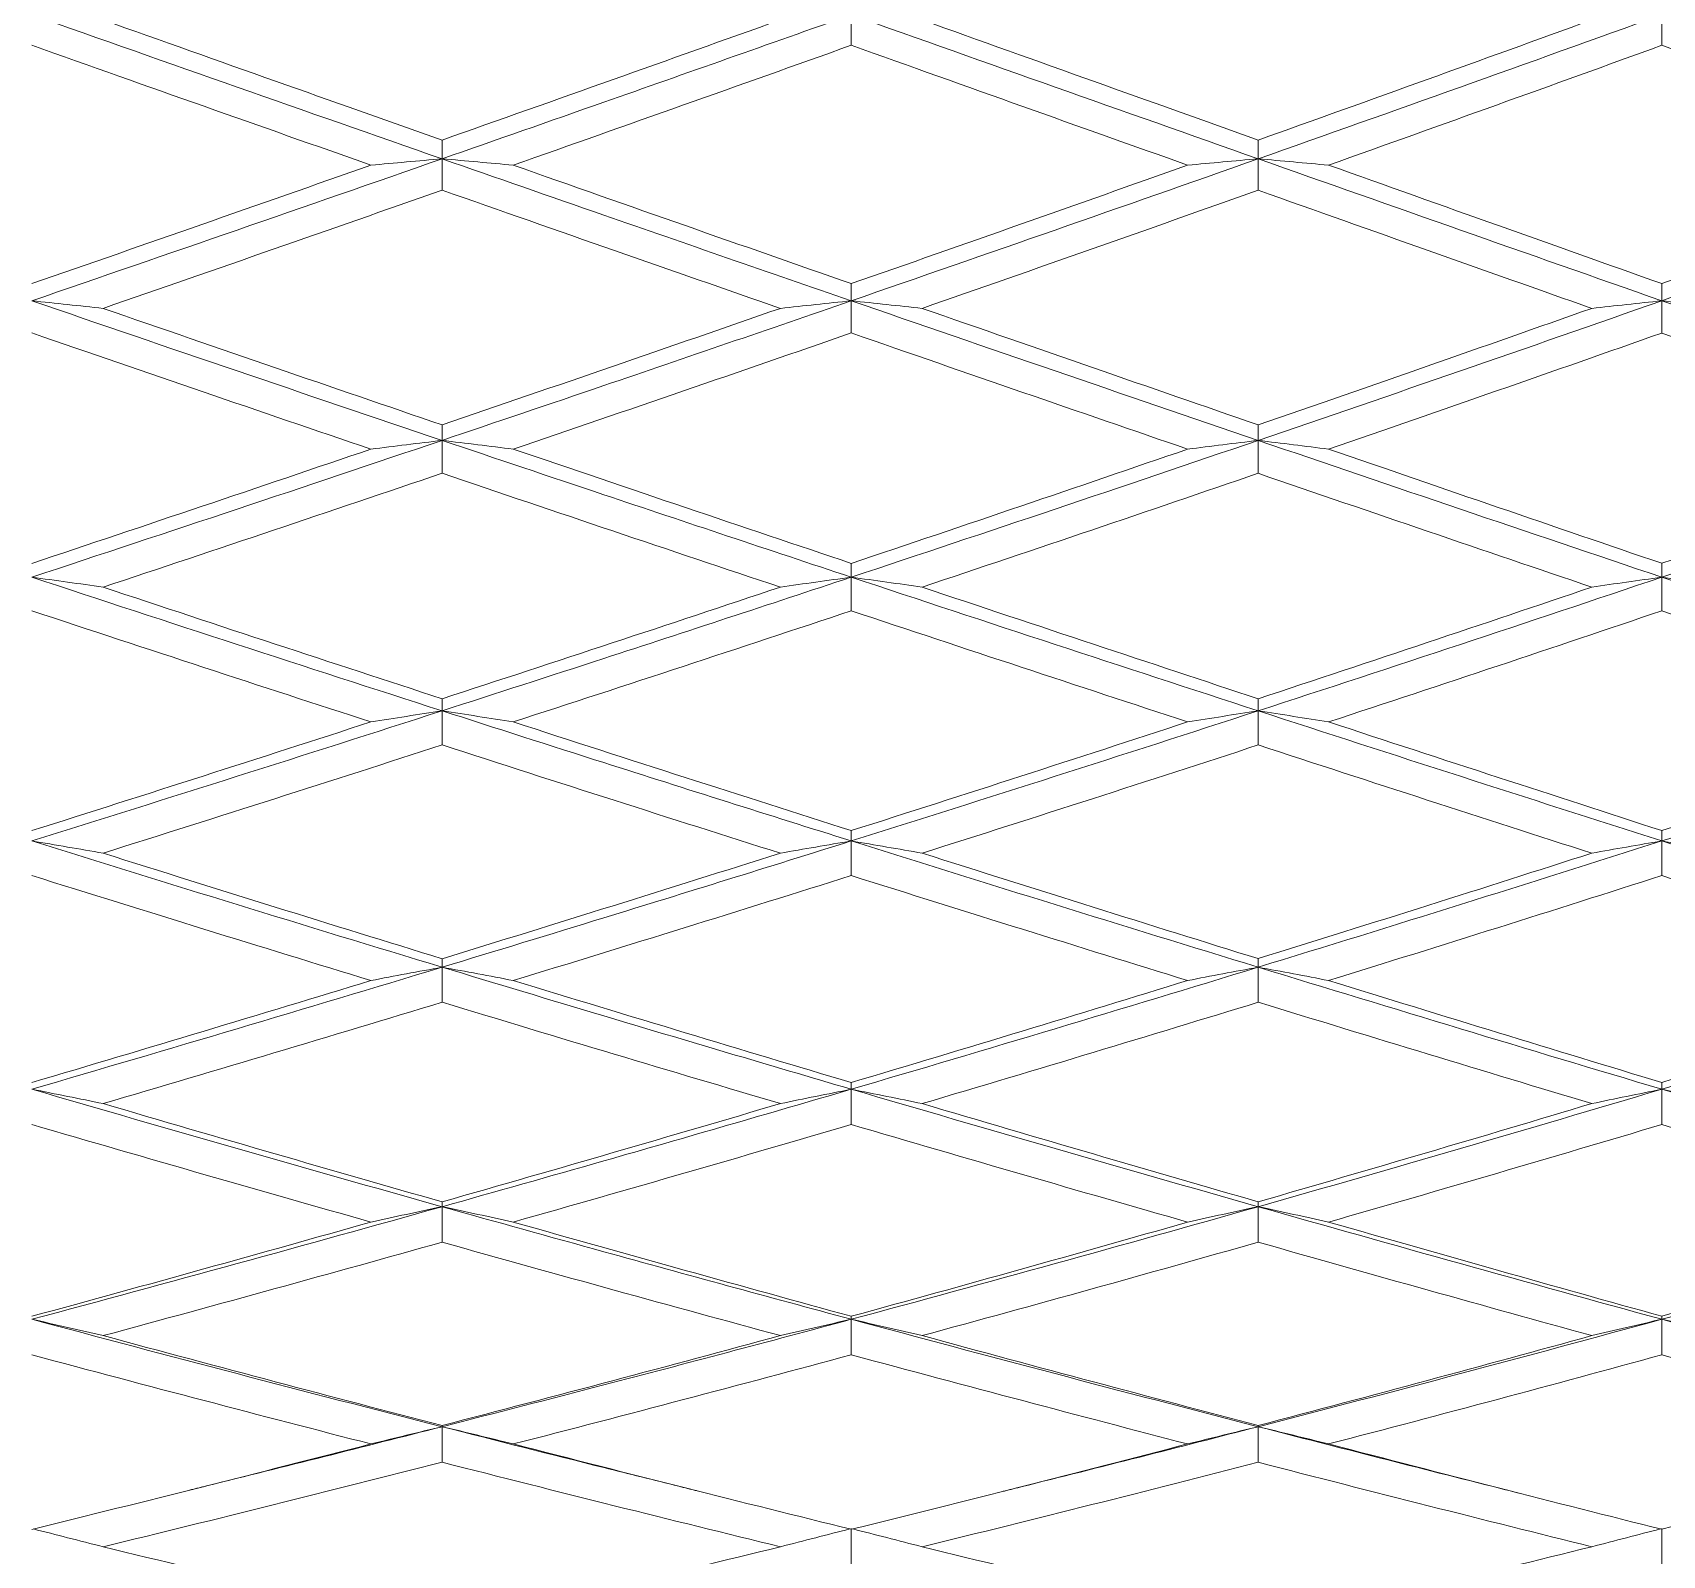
# Model space of a CAD drawing. Extents: x 6453 to 7582, y 0 to 827.
# Drawn here: x 6874.14 to 6884.14, y 649.24 to 658.58 of the extents above; entities that cross this region are included whole.
import ezdxf

# ---------------------------------------------------------------- set-up
doc = ezdxf.new("R2010")
doc.units = 0
doc.header["$LTSCALE"] = 30
doc.header["$MEASUREMENT"] = 0
doc.layers.add('1', color=7, linetype='CONTINUOUS')

msp = doc.modelspace()

# ---------------------------------------------------------------- linework, layer by layer
at = {"layer": '1', "color": 7, "linetype": 'Continuous', "lineweight": 18}
for points, degree in [([(6876.6559, 657.805), (6875.8179, 658.0975), (6874.9787, 658.3921), (6874.1396, 658.6882)], 3), ([(6874.5766, 658.6571), (6874.9344, 658.5297), (6875.6388, 658.2794), (6876.3207, 658.0383), (6876.6559, 657.92)], 3), ([(6876.6559, 657.92), (6877.0061, 658.0436), (6877.702, 658.29), (6878.3891, 658.535), (6878.7304, 658.6571)], 3), ([(6879.1654, 658.5015), (6879.1654, 658.5327), (6879.1654, 658.5949), (6879.1654, 658.6571), (6879.1654, 658.6882)], 3), ([(6881.6611, 657.805), (6880.8322, 658.0975), (6879.9999, 658.3921), (6879.1654, 658.6882)], 3), ([(6879.6001, 658.6571), (6879.9571, 658.5292), (6880.6576, 658.2785), (6881.3311, 658.038), (6881.6611, 657.9202)], 3), ([(6884.1361, 658.6882), (6883.3153, 658.3921), (6882.4899, 658.0975), (6881.6611, 657.805)], 3), ([(6881.6611, 657.9202), (6882.0074, 658.0438), (6882.6947, 658.2902), (6883.3715, 658.5351), (6883.7072, 658.6571)], 3), ([(6884.1361, 658.5012), (6884.1361, 658.5324), (6884.1361, 658.5948), (6884.1361, 658.6571), (6884.1361, 658.6882)], 3), ([(6876.2194, 657.7662), (6875.884, 657.8842), (6875.2019, 658.1248), (6874.4974, 658.3745), (6874.1396, 658.5016)], 3), ([(6879.1654, 658.5015), (6878.8247, 658.3799), (6878.1385, 658.1356), (6877.4426, 657.8896), (6877.0923, 657.7662)], 3), ([(6881.2285, 657.7662), (6880.898, 657.8837), (6880.2237, 658.1237), (6879.5226, 658.3739), (6879.1654, 658.5015)], 3), ([(6884.1361, 658.5012), (6883.801, 658.3795), (6883.1254, 658.1353), (6882.439, 657.8895), (6882.0931, 657.7662)], 3), ([(6886.1596, 657.7662), (6885.8333, 657.8847), (6885.1698, 658.1257), (6884.4843, 658.3747), (6884.1361, 658.5012)], 3), ([(6876.6559, 657.92), (6876.6559, 657.9008), (6876.6559, 657.8624), (6876.6559, 657.8241), (6876.6559, 657.805)], 3), ([(6881.6611, 657.9202), (6881.6611, 657.901), (6881.6611, 657.8626), (6881.6611, 657.8242), (6881.6611, 657.805)], 3), ([(6876.6559, 657.805), (6875.8179, 657.5125), (6874.9787, 657.2221), (6874.1396, 656.9341)], 3), ([(6874.1396, 657.0392), (6874.4884, 657.1603), (6875.1839, 657.4026), (6875.875, 657.645), (6876.2194, 657.7662)], 3), ([(6876.6559, 657.805), (6876.5827, 657.7986), (6876.4367, 657.7857), (6876.2917, 657.7727), (6876.2194, 657.7662)], 3), ([(6876.6559, 657.6127), (6876.6559, 657.6448), (6876.6559, 657.7089), (6876.6559, 657.773), (6876.6559, 657.805)], 3), ([(6876.6559, 657.805), (6876.7291, 657.7986), (6876.875, 657.7857), (6877.02, 657.7727), (6877.0923, 657.7662)], 3), ([(6877.0923, 657.7662), (6877.4506, 657.64), (6878.1544, 657.3927), (6878.8327, 657.1554), (6879.1654, 657.0393)], 3), ([(6881.6611, 657.805), (6880.8322, 657.5125), (6879.9999, 657.2221), (6879.1654, 656.9341)], 3), ([(6879.1654, 657.0393), (6879.5136, 657.1609), (6880.2057, 657.4036), (6880.889, 657.6455), (6881.2285, 657.7662)], 3), ([(6881.6611, 657.805), (6881.5885, 657.7986), (6881.4439, 657.7857), (6881.3002, 657.7727), (6881.2285, 657.7662)], 3), ([(6881.6611, 657.6125), (6881.6611, 657.6446), (6881.6611, 657.7088), (6881.6611, 657.7729), (6881.6611, 657.805)], 3), ([(6884.1361, 656.9341), (6883.3153, 657.2221), (6882.4899, 657.5125), (6881.6611, 657.805)], 3), ([(6881.6611, 657.805), (6881.7335, 657.7986), (6881.878, 657.7857), (6882.0216, 657.7727), (6882.0931, 657.7662)], 3), ([(6882.0931, 657.7662), (6882.4467, 657.6401), (6883.1408, 657.393), (6883.8087, 657.1558), (6884.1361, 657.0396)], 3), ([(6884.1361, 657.0396), (6884.4818, 657.1623), (6885.1647, 657.4061), (6885.8307, 657.6467), (6886.1596, 657.7662)], 3), ([(6876.6559, 657.6127), (6876.3119, 657.4919), (6875.6212, 657.2502), (6874.9256, 657.0085), (6874.5766, 656.8877)], 3), ([(6878.7304, 656.8877), (6878.3974, 657.0035), (6877.7186, 657.2402), (6877.0144, 657.4868), (6876.6559, 657.6127)], 3), ([(6881.6611, 657.6125), (6881.3221, 657.4921), (6880.6396, 657.251), (6879.9481, 657.0089), (6879.6001, 656.8877)], 3), ([(6883.7072, 656.8877), (6883.3791, 657.0036), (6882.71, 657.2403), (6882.015, 657.4868), (6881.6611, 657.6125)], 3), ([(6879.1654, 657.0393), (6879.1654, 657.0217), (6879.1654, 656.9866), (6879.1654, 656.9516), (6879.1654, 656.9341)], 3), ([(6884.1361, 657.0396), (6884.1361, 657.022), (6884.1361, 656.9868), (6884.1361, 656.9516), (6884.1361, 656.9341)], 3), ([(6876.6559, 656.0778), (6875.8179, 656.3605), (6874.9787, 656.6461), (6874.1396, 656.9341)], 3), ([(6874.1396, 656.9341), (6874.2129, 656.9264), (6874.359, 656.911), (6874.5042, 656.8955), (6874.5766, 656.8877)], 3), ([(6874.5766, 656.8877), (6874.9348, 656.7637), (6875.6397, 656.5206), (6876.3211, 656.2872), (6876.6559, 656.1728)], 3), ([(6876.6559, 656.1728), (6877.0067, 656.2926), (6877.7031, 656.5315), (6878.3896, 656.7692), (6878.7304, 656.8877)], 3), ([(6879.1654, 656.9341), (6879.0924, 656.9264), (6878.947, 656.911), (6878.8024, 656.8955), (6878.7304, 656.8877)], 3), ([(6879.1654, 656.7366), (6879.1654, 656.7695), (6879.1654, 656.8354), (6879.1654, 656.9012), (6879.1654, 656.9341)], 3), ([(6881.6611, 656.0778), (6880.8322, 656.3605), (6879.9999, 656.6461), (6879.1654, 656.9341)], 3), ([(6879.1654, 656.9341), (6879.2383, 656.9264), (6879.3837, 656.911), (6879.5281, 656.8955), (6879.6001, 656.8877)], 3), ([(6879.6001, 656.8877), (6879.9572, 656.7633), (6880.6579, 656.5198), (6881.3312, 656.2869), (6881.6611, 656.1731)], 3), ([(6881.6611, 656.0778), (6882.4899, 656.3605), (6883.3153, 656.6461), (6884.1361, 656.9341)], 3), ([(6881.6611, 656.1731), (6882.0112, 656.2939), (6882.7024, 656.534), (6883.3753, 656.7705), (6883.7072, 656.8877)], 3), ([(6884.1361, 656.9341), (6884.0642, 656.9264), (6883.9208, 656.911), (6883.7783, 656.8955), (6883.7072, 656.8877)], 3), ([(6884.1361, 656.7363), (6884.1361, 656.7693), (6884.1361, 656.8352), (6884.1361, 656.9011), (6884.1361, 656.9341)], 3), ([(6884.1361, 656.9341), (6884.208, 656.9264), (6884.3512, 656.911), (6884.4934, 656.8955), (6884.5644, 656.8877)], 3), ([(6876.2194, 656.0241), (6875.8797, 656.1396), (6875.1934, 656.3739), (6874.4932, 656.6146), (6874.1396, 656.7367)], 3), ([(6879.1654, 656.7366), (6878.8254, 656.6186), (6878.14, 656.3819), (6877.4433, 656.1436), (6877.0923, 656.0241)], 3), ([(6881.2285, 656.0241), (6880.8982, 656.1376), (6880.2239, 656.3698), (6879.5227, 656.6126), (6879.1654, 656.7366)], 3), ([(6884.1361, 656.7363), (6883.8046, 656.6193), (6883.1326, 656.3836), (6882.4426, 656.1445), (6882.0931, 656.0241)], 3), ([(6886.1596, 656.0241), (6885.8329, 656.1387), (6885.169, 656.3721), (6884.4839, 656.6135), (6884.1361, 656.7363)], 3), ([(6876.6559, 656.1728), (6876.6559, 656.157), (6876.6559, 656.1253), (6876.6559, 656.0936), (6876.6559, 656.0778)], 3), ([(6881.6611, 656.1731), (6881.6611, 656.1571), (6881.6611, 656.1254), (6881.6611, 656.0937), (6881.6611, 656.0778)], 3), ([(6876.6559, 656.0778), (6875.8179, 655.7951), (6874.9787, 655.5153), (6874.1396, 655.2386)], 3), ([(6876.6559, 656.0778), (6876.5827, 656.0689), (6876.4367, 656.051), (6876.2917, 656.0331), (6876.2194, 656.0241)], 3), ([(6876.6559, 655.8758), (6876.6559, 655.9095), (6876.6559, 655.9769), (6876.6559, 656.0442), (6876.6559, 656.0778)], 3), ([(6876.6559, 656.0778), (6876.7291, 656.0689), (6876.875, 656.051), (6877.02, 656.0331), (6877.0923, 656.0241)], 3), ([(6879.1654, 655.2386), (6879.9999, 655.5153), (6880.8322, 655.7951), (6881.6611, 656.0778)], 3), ([(6881.2285, 656.0241), (6881.3002, 656.0331), (6881.4439, 656.051), (6881.5885, 656.0689), (6881.6611, 656.0778)], 3), ([(6881.6611, 656.0778), (6881.6611, 656.0441), (6881.6611, 655.9768), (6881.6611, 655.9093), (6881.6611, 655.8756)], 3), ([(6884.1361, 655.2386), (6883.3153, 655.5153), (6882.4899, 655.7951), (6881.6611, 656.0778)], 3), ([(6881.6611, 656.0778), (6881.7335, 656.0689), (6881.878, 656.0511), (6882.0216, 656.0331), (6882.0931, 656.0241)], 3), ([(6874.1396, 655.3232), (6874.4889, 655.4399), (6875.1849, 655.6733), (6875.8755, 655.9071), (6876.2194, 656.0241)], 3), ([(6877.0923, 656.0241), (6877.4509, 655.902), (6878.1551, 655.6631), (6878.833, 655.4349), (6879.1654, 655.3233)], 3), ([(6879.1654, 655.3233), (6879.5154, 655.4408), (6880.2093, 655.6752), (6880.8909, 655.908), (6881.2285, 656.0241)], 3), ([(6882.0931, 656.0241), (6882.4465, 655.9023), (6883.1403, 655.6639), (6883.8085, 655.4354), (6884.1361, 655.3236)], 3), ([(6884.1361, 655.3236), (6884.4817, 655.4415), (6885.1644, 655.6763), (6885.8306, 655.9086), (6886.1596, 656.0241)], 3), ([(6876.6559, 655.8758), (6876.3124, 655.7594), (6875.6224, 655.5265), (6874.9262, 655.2939), (6874.5766, 655.1776)], 3), ([(6878.7304, 655.1776), (6878.3907, 655.2911), (6877.7052, 655.5209), (6877.0077, 655.7566), (6876.6559, 655.8758)], 3), ([(6881.6611, 655.8756), (6881.3243, 655.7602), (6880.6441, 655.5284), (6879.9503, 655.2948), (6879.6001, 655.1776)], 3), ([(6883.7072, 655.1776), (6883.3789, 655.289), (6882.7095, 655.5168), (6882.0148, 655.7543), (6881.6611, 655.8756)], 3), ([(6879.1654, 655.3233), (6879.1654, 655.3092), (6879.1654, 655.2809), (6879.1654, 655.2527), (6879.1654, 655.2386)], 3), ([(6884.1361, 655.3236), (6884.1361, 655.3094), (6884.1361, 655.281), (6884.1361, 655.2528), (6884.1361, 655.2386)], 3), ([(6876.6559, 654.4188), (6875.8179, 654.6886), (6874.9787, 654.962), (6874.1396, 655.2386)], 3), ([(6874.1396, 655.2386), (6874.2129, 655.2285), (6874.359, 655.2082), (6874.5042, 655.1878), (6874.5766, 655.1776)], 3), ([(6874.5766, 655.1776), (6874.9335, 655.0589), (6875.637, 654.8262), (6876.3197, 654.6024), (6876.6559, 654.4927)], 3), ([(6876.6559, 654.4927), (6877.0053, 654.6067), (6877.7003, 654.8348), (6878.3882, 655.0633), (6878.7304, 655.1776)], 3), ([(6878.7304, 655.1776), (6878.8024, 655.1878), (6878.947, 655.2082), (6879.0924, 655.2285), (6879.1654, 655.2386)], 3), ([(6879.1654, 655.2386), (6879.1654, 655.2043), (6879.1654, 655.1356), (6879.1654, 655.0669), (6879.1654, 655.0325)], 3), ([(6881.6611, 654.4188), (6880.8322, 654.6886), (6879.9999, 654.962), (6879.1654, 655.2386)], 3), ([(6879.1654, 655.2386), (6879.2383, 655.2285), (6879.3837, 655.2082), (6879.5281, 655.1878), (6879.6001, 655.1776)], 3), ([(6879.6001, 655.1776), (6879.9573, 655.0581), (6880.658, 654.8245), (6881.3313, 654.6017), (6881.6611, 654.4929)], 3), ([(6884.1361, 655.2386), (6883.3153, 654.962), (6882.4899, 654.6886), (6881.6611, 654.4188)], 3), ([(6881.6611, 654.4929), (6882.0109, 654.6084), (6882.7018, 654.838), (6883.375, 655.0649), (6883.7072, 655.1776)], 3), ([(6883.7072, 655.1776), (6883.7783, 655.1878), (6883.9208, 655.2082), (6884.0642, 655.2285), (6884.1361, 655.2386)], 3), ([(6884.1361, 655.2386), (6884.1361, 655.2042), (6884.1361, 655.1355), (6884.1361, 655.0666), (6884.1361, 655.0322)], 3), ([(6884.1361, 655.2386), (6884.208, 655.2285), (6884.3512, 655.2082), (6884.4934, 655.1878), (6884.5644, 655.1776)], 3), ([(6876.2194, 654.3507), (6875.8829, 654.4599), (6875.1997, 654.6827), (6874.4963, 654.9145), (6874.1396, 655.0326)], 3), ([(6879.1654, 655.0325), (6878.8233, 654.9186), (6878.1357, 654.6911), (6877.4412, 654.464), (6877.0923, 654.3507)], 3), ([(6881.2285, 654.3507), (6880.8918, 654.4611), (6880.2112, 654.6851), (6879.5164, 654.9156), (6879.1654, 655.0325)], 3), ([(6884.1361, 655.0322), (6883.8073, 654.9209), (6883.138, 654.696), (6882.4453, 654.4665), (6882.0931, 654.3507)], 3), ([(6886.1596, 654.3507), (6885.8326, 654.4602), (6885.1683, 654.6834), (6884.4836, 654.9146), (6884.1361, 655.0322)], 3), ([(6876.6559, 654.4927), (6876.6559, 654.4804), (6876.6559, 654.4557), (6876.6559, 654.4311), (6876.6559, 654.4188)], 3), ([(6881.6611, 654.4929), (6881.6611, 654.4805), (6881.6611, 654.4558), (6881.6611, 654.4311), (6881.6611, 654.4188)], 3), ([(6874.1396, 653.6205), (6874.9787, 653.8828), (6875.8179, 654.149), (6876.6559, 654.4188)], 3), ([(6874.1396, 653.6836), (6874.4934, 653.7957), (6875.1938, 654.0191), (6875.8799, 654.2405), (6876.2194, 654.3507)], 3), ([(6876.2194, 654.3507), (6876.2917, 654.3621), (6876.4367, 654.3848), (6876.5827, 654.4075), (6876.6559, 654.4188)], 3), ([(6876.6559, 654.4188), (6876.6559, 654.3839), (6876.6559, 654.3141), (6876.6559, 654.2442), (6876.6559, 654.2093)], 3), ([(6876.6559, 654.4188), (6876.7291, 654.4075), (6876.875, 654.3848), (6877.02, 654.3621), (6877.0923, 654.3507)], 3), ([(6877.0923, 654.3507), (6877.4493, 654.2347), (6878.1519, 654.0076), (6878.8314, 653.7901), (6879.1654, 653.6837)], 3), ([(6881.6611, 654.4188), (6880.8322, 654.149), (6879.9999, 653.8828), (6879.1654, 653.6205)], 3), ([(6879.1654, 653.6837), (6879.5155, 653.7953), (6880.2094, 654.018), (6880.8909, 654.24), (6881.2285, 654.3507)], 3), ([(6881.2285, 654.3507), (6881.3002, 654.3621), (6881.4439, 654.3848), (6881.5885, 654.4075), (6881.6611, 654.4188)], 3), ([(6881.6611, 654.4188), (6881.6611, 654.3838), (6881.6611, 654.314), (6881.6611, 654.244), (6881.6611, 654.2091)], 3), ([(6884.1361, 653.6205), (6883.3153, 653.8828), (6882.4899, 654.149), (6881.6611, 654.4188)], 3), ([(6881.6611, 654.4188), (6881.7335, 654.4075), (6881.878, 654.3849), (6882.0216, 654.3621), (6882.0931, 654.3507)], 3), ([(6882.0931, 654.3507), (6882.4462, 654.2346), (6883.1398, 654.0074), (6883.8082, 653.7902), (6884.1361, 653.684)], 3), ([(6884.1361, 653.684), (6884.4844, 653.7968), (6885.1699, 654.0209), (6885.8334, 654.2414), (6886.1596, 654.3507)], 3), ([(6876.6559, 654.2093), (6876.3185, 654.1002), (6875.6345, 653.8804), (6874.9323, 653.6576), (6874.5766, 653.5455)], 3), ([(6878.7304, 653.5455), (6878.396, 653.6514), (6877.716, 653.8678), (6877.0131, 654.0938), (6876.6559, 654.2093)], 3), ([(6881.6611, 654.2091), (6881.3264, 654.0997), (6880.6483, 653.8797), (6879.9525, 653.6573), (6879.6001, 653.5455)], 3), ([(6883.7072, 653.5455), (6883.3756, 653.6522), (6882.7029, 653.8695), (6882.0114, 654.0945), (6881.6611, 654.2091)], 3), ([(6879.1654, 653.6837), (6879.1654, 653.6731), (6879.1654, 653.652), (6879.1654, 653.631), (6879.1654, 653.6205)], 3), ([(6884.1361, 653.684), (6884.1361, 653.6734), (6884.1361, 653.6522), (6884.1361, 653.6311), (6884.1361, 653.6205)], 3), ([(6876.6559, 652.846), (6875.8179, 653.1), (6874.9787, 653.3583), (6874.1396, 653.6205)], 3), ([(6874.1396, 653.6205), (6874.2129, 653.6081), (6874.359, 653.5831), (6874.5042, 653.5581), (6874.5766, 653.5455)], 3), ([(6878.7304, 653.5455), (6878.8024, 653.5581), (6878.947, 653.5831), (6879.0924, 653.6081), (6879.1654, 653.6205)], 3), ([(6879.1654, 653.6205), (6879.1654, 653.5851), (6879.1654, 653.5143), (6879.1654, 653.4435), (6879.1654, 653.408)], 3), ([(6881.6611, 652.846), (6880.8322, 653.1), (6879.9999, 653.3583), (6879.1654, 653.6205)], 3), ([(6879.1654, 653.6205), (6879.2383, 653.6081), (6879.3837, 653.5831), (6879.5281, 653.5581), (6879.6001, 653.5455)], 3), ([(6884.1361, 653.6205), (6883.3153, 653.3583), (6882.4899, 653.1), (6881.6611, 652.846)], 3), ([(6883.7072, 653.5455), (6883.7783, 653.5581), (6883.9208, 653.5831), (6884.0642, 653.6081), (6884.1361, 653.6205)], 3), ([(6884.1361, 653.6205), (6884.1361, 653.5851), (6884.1361, 653.5142), (6884.1361, 653.4432), (6884.1361, 653.4078)], 3), ([(6884.1361, 653.6205), (6884.208, 653.6081), (6884.3512, 653.5832), (6884.4934, 653.5581), (6884.5644, 653.5455)], 3), ([(6874.5766, 653.5455), (6874.9336, 653.433), (6875.6372, 653.2126), (6876.3199, 653.0014), (6876.6559, 652.8981)], 3), ([(6876.6559, 652.8981), (6877.0056, 653.0056), (6877.7011, 653.2211), (6878.3886, 653.4373), (6878.7304, 653.5455)], 3), ([(6879.6001, 653.5455), (6879.9564, 653.4325), (6880.6563, 653.2116), (6881.3304, 653.0011), (6881.6611, 652.8983)], 3), ([(6881.6611, 652.8983), (6882.0137, 653.008), (6882.7074, 653.2256), (6883.3778, 653.4395), (6883.7072, 653.5455)], 3), ([(6876.2194, 652.7643), (6875.8831, 652.8671), (6875.2001, 653.0771), (6874.4965, 653.2962), (6874.1396, 653.4081)], 3), ([(6879.1654, 653.408), (6878.8275, 653.3015), (6878.144, 653.0877), (6877.4454, 652.8723), (6877.0923, 652.7643)], 3), ([(6881.2285, 652.7643), (6880.8974, 652.8665), (6880.2225, 653.0759), (6879.522, 653.2956), (6879.1654, 653.408)], 3), ([(6884.1361, 653.4078), (6883.806, 653.302), (6883.1354, 653.0888), (6882.444, 652.8729), (6882.0931, 652.7643)], 3), ([(6886.1596, 652.7643), (6885.8328, 652.8674), (6885.1687, 653.0776), (6884.4838, 653.2963), (6884.1361, 653.4078)], 3), ([(6876.6559, 652.8981), (6876.6559, 652.8894), (6876.6559, 652.872), (6876.6559, 652.8547), (6876.6559, 652.846)], 3), ([(6881.6611, 652.8983), (6881.6611, 652.8896), (6881.6611, 652.8721), (6881.6611, 652.8547), (6881.6611, 652.846)], 3), ([(6876.6559, 652.846), (6875.8179, 652.5921), (6874.9787, 652.3424), (6874.1396, 652.0975)], 3), ([(6874.1396, 652.1384), (6874.4935, 652.2433), (6875.1941, 652.4526), (6875.8801, 652.6606), (6876.2194, 652.7643)], 3), ([(6876.6559, 652.846), (6876.5827, 652.8325), (6876.4367, 652.8053), (6876.2917, 652.778), (6876.2194, 652.7643)], 3), ([(6876.6559, 652.6313), (6876.6559, 652.6671), (6876.6559, 652.7387), (6876.6559, 652.8102), (6876.6559, 652.846)], 3), ([(6876.6559, 652.846), (6876.7291, 652.8325), (6876.875, 652.8053), (6877.02, 652.778), (6877.0923, 652.7643)], 3), ([(6877.0923, 652.7643), (6877.4496, 652.655), (6878.1525, 652.4415), (6878.8317, 652.2379), (6879.1654, 652.1384)], 3), ([(6881.6611, 652.846), (6880.8322, 652.5921), (6879.9999, 652.3424), (6879.1654, 652.0974)], 3), ([(6879.1654, 652.1384), (6879.5205, 652.2443), (6880.2194, 652.4546), (6880.8959, 652.6617), (6881.2285, 652.7643)], 3), ([(6881.2285, 652.7643), (6881.3002, 652.778), (6881.4439, 652.8053), (6881.5885, 652.8325), (6881.6611, 652.846)], 3), ([(6881.6611, 652.846), (6881.6611, 652.8102), (6881.6611, 652.7386), (6881.6611, 652.6669), (6881.6611, 652.6311)], 3), ([(6884.1361, 652.0974), (6883.3153, 652.3424), (6882.4899, 652.5921), (6881.6611, 652.846)], 3), ([(6881.6611, 652.846), (6881.7335, 652.8325), (6881.878, 652.8053), (6882.0216, 652.778), (6882.0931, 652.7643)], 3), ([(6882.0931, 652.7643), (6882.4469, 652.6548), (6883.1412, 652.4412), (6883.8089, 652.2378), (6884.1361, 652.1387)], 3), ([(6884.1361, 652.1387), (6884.4826, 652.2437), (6885.1664, 652.4531), (6885.8316, 652.6609), (6886.1596, 652.7643)], 3), ([(6876.6559, 652.6313), (6876.3147, 652.5277), (6875.627, 652.3203), (6874.9285, 652.1129), (6874.5766, 652.0093)], 3), ([(6878.7304, 652.0093), (6878.3964, 652.1081), (6877.7166, 652.3105), (6877.0134, 652.5227), (6876.6559, 652.6313)], 3), ([(6881.6611, 652.6311), (6881.3294, 652.5292), (6880.6542, 652.3236), (6879.9554, 652.1145), (6879.6001, 652.0093)], 3), ([(6883.7072, 652.0093), (6883.3793, 652.1078), (6882.7104, 652.3099), (6882.0152, 652.5223), (6881.6611, 652.6311)], 3), ([(6876.6559, 651.3768), (6875.8179, 651.6121), (6874.9787, 651.8525), (6874.1396, 652.0975)], 3), ([(6874.1396, 652.0975), (6874.2129, 652.0828), (6874.359, 652.0535), (6874.5042, 652.024), (6874.5766, 652.0093)], 3), ([(6879.1654, 652.0974), (6879.0924, 652.0828), (6878.947, 652.0535), (6878.8024, 652.024), (6878.7304, 652.0093)], 3), ([(6879.1654, 652.1384), (6879.1654, 652.1316), (6879.1654, 652.1179), (6879.1654, 652.1042), (6879.1654, 652.0974)], 3), ([(6879.1654, 651.8809), (6879.1654, 651.917), (6879.1654, 651.9892), (6879.1654, 652.0614), (6879.1654, 652.0974)], 3), ([(6881.6611, 651.3768), (6880.8322, 651.6122), (6879.9999, 651.8525), (6879.1654, 652.0974)], 3), ([(6879.1654, 652.0974), (6879.2383, 652.0828), (6879.3837, 652.0535), (6879.5281, 652.024), (6879.6001, 652.0093)], 3), ([(6884.1361, 652.0974), (6883.3153, 651.8525), (6882.4899, 651.6122), (6881.6611, 651.3768)], 3), ([(6884.1361, 652.0974), (6884.0642, 652.0828), (6883.9208, 652.0535), (6883.7783, 652.024), (6883.7072, 652.0093)], 3), ([(6884.1361, 652.1387), (6884.1361, 652.1318), (6884.1361, 652.118), (6884.1361, 652.1043), (6884.1361, 652.0974)], 3), ([(6884.1361, 651.8807), (6884.1361, 651.9168), (6884.1361, 651.9891), (6884.1361, 652.0613), (6884.1361, 652.0974)], 3), ([(6884.1361, 652.0974), (6884.208, 652.0828), (6884.3512, 652.0535), (6884.4934, 652.024), (6884.5644, 652.0093)], 3), ([(6874.5766, 652.0093), (6874.9338, 651.9041), (6875.6377, 651.6985), (6876.3201, 651.5023), (6876.6559, 651.4065)], 3), ([(6876.6559, 651.4065), (6877.0139, 651.5086), (6877.7176, 651.7113), (6878.3969, 651.9106), (6878.7304, 652.0093)], 3), ([(6879.6001, 652.0093), (6879.9567, 651.9036), (6880.6569, 651.6976), (6881.3307, 651.5019), (6881.6611, 651.4067)], 3), ([(6881.6611, 651.4067), (6882.0078, 651.5067), (6882.6955, 651.7072), (6883.3719, 651.9085), (6883.7072, 652.0093)], 3), ([(6876.2194, 651.2824), (6875.8834, 651.3775), (6875.2006, 651.5724), (6874.4968, 651.7765), (6874.1396, 651.881)], 3), ([(6879.1654, 651.8809), (6878.8319, 651.7829), (6878.1528, 651.5849), (6877.4498, 651.3837), (6877.0923, 651.2824)], 3), ([(6881.2285, 651.2824), (6880.8977, 651.377), (6880.223, 651.5713), (6879.5223, 651.776), (6879.1654, 651.8809)], 3), ([(6884.1361, 651.8807), (6883.8017, 651.7807), (6883.1268, 651.581), (6882.4397, 651.3818), (6882.0931, 651.2824)], 3), ([(6886.1596, 651.2824), (6885.8338, 651.3776), (6885.1707, 651.5725), (6884.4848, 651.7764), (6884.1361, 651.8807)], 3), ([(6876.6559, 651.3768), (6875.8179, 651.1415), (6874.9787, 650.9111), (6874.1396, 650.6861)], 3), ([(6876.2194, 651.2824), (6876.2917, 651.2982), (6876.4367, 651.3298), (6876.5827, 651.3611), (6876.6559, 651.3768)], 3), ([(6876.6559, 651.4065), (6876.6559, 651.4015), (6876.6559, 651.3916), (6876.6559, 651.3817), (6876.6559, 651.3768)], 3), ([(6876.6559, 651.3768), (6876.6559, 651.3405), (6876.6559, 651.268), (6876.6559, 651.1955), (6876.6559, 651.1592)], 3), ([(6876.6559, 651.3768), (6876.7291, 651.3612), (6876.875, 651.3298), (6877.02, 651.2982), (6877.0923, 651.2824)], 3), ([(6881.6611, 651.3768), (6880.8322, 651.1415), (6879.9999, 650.9111), (6879.1654, 650.6861)], 3), ([(6881.6611, 651.3768), (6881.5885, 651.3612), (6881.4439, 651.3298), (6881.3002, 651.2982), (6881.2285, 651.2824)], 3), ([(6881.6611, 651.4067), (6881.6611, 651.4016), (6881.6611, 651.3917), (6881.6611, 651.3818), (6881.6611, 651.3768)], 3), ([(6881.6611, 651.1591), (6881.6611, 651.1954), (6881.6611, 651.2679), (6881.6611, 651.3405), (6881.6611, 651.3768)], 3), ([(6884.1361, 650.6861), (6883.3153, 650.9111), (6882.4899, 651.1415), (6881.6611, 651.3768)], 3), ([(6881.6611, 651.3768), (6881.7335, 651.3612), (6881.878, 651.3298), (6882.0216, 651.2982), (6882.0931, 651.2824)], 3), ([(6874.1396, 650.7044), (6874.4965, 650.8017), (6875.2001, 650.9955), (6875.8831, 651.1872), (6876.2194, 651.2824)], 3), ([(6877.0923, 651.2824), (6877.4499, 651.181), (6878.1531, 650.9835), (6878.832, 650.7959), (6879.1654, 650.7045)], 3), ([(6879.1654, 650.7045), (6879.5121, 650.7996), (6880.2027, 650.991), (6880.8876, 651.1849), (6881.2285, 651.2824)], 3), ([(6882.0931, 651.2824), (6882.4469, 651.1809), (6883.1412, 650.9833), (6883.8089, 650.7959), (6884.1361, 650.7047)], 3), ([(6884.1361, 650.7047), (6884.4819, 650.8011), (6885.165, 650.9939), (6885.8309, 651.1864), (6886.1596, 651.2824)], 3), ([(6876.6559, 651.1592), (6876.3195, 651.0647), (6875.6366, 650.8744), (6874.9333, 650.6822), (6874.5766, 650.5857)], 3), ([(6878.7304, 650.5857), (6878.3967, 650.6764), (6877.7173, 650.8626), (6877.0137, 651.0586), (6876.6559, 651.1592)], 3), ([(6881.6611, 651.1591), (6881.3204, 651.0622), (6880.6362, 650.8698), (6879.9464, 650.68), (6879.6001, 650.5857)], 3), ([(6883.7072, 650.5857), (6883.3793, 650.6762), (6882.7104, 650.8622), (6882.0152, 651.0584), (6881.6611, 651.1591)], 3), ([(6876.6559, 650.0272), (6875.8179, 650.2413), (6874.9787, 650.4611), (6874.1396, 650.6861)], 3), ([(6874.1396, 650.6861), (6874.2129, 650.6695), (6874.359, 650.6361), (6874.5042, 650.6025), (6874.5766, 650.5857)], 3), ([(6878.7304, 650.5857), (6878.8024, 650.6025), (6878.947, 650.6361), (6879.0924, 650.6695), (6879.1654, 650.6861)], 3), ([(6879.1654, 650.7045), (6879.1654, 650.7014), (6879.1654, 650.6952), (6879.1654, 650.6891), (6879.1654, 650.6861)], 3), ([(6879.1654, 650.6861), (6879.1654, 650.6497), (6879.1654, 650.577), (6879.1654, 650.5043), (6879.1654, 650.4679)], 3), ([(6881.6611, 650.0272), (6880.8322, 650.2414), (6879.9999, 650.4611), (6879.1654, 650.6861)], 3), ([(6879.1654, 650.6861), (6879.2383, 650.6695), (6879.3837, 650.6361), (6879.5281, 650.6025), (6879.6001, 650.5857)], 3), ([(6881.6611, 650.0272), (6882.4899, 650.2414), (6883.3153, 650.4611), (6884.1361, 650.6861)], 3), ([(6884.1361, 650.6861), (6884.0642, 650.6694), (6883.9208, 650.6361), (6883.7783, 650.6025), (6883.7072, 650.5857)], 3), ([(6884.1361, 650.7047), (6884.1361, 650.7016), (6884.1361, 650.6953), (6884.1361, 650.6892), (6884.1361, 650.6861)], 3), ([(6884.1361, 650.4677), (6884.1361, 650.5041), (6884.1361, 650.5769), (6884.1361, 650.6497), (6884.1361, 650.6861)], 3), ([(6884.1361, 650.6861), (6884.208, 650.6695), (6884.3512, 650.6361), (6884.4934, 650.6025), (6884.5644, 650.5857)], 3), ([(6874.5766, 650.5857), (6874.9341, 650.489), (6875.6382, 650.3005), (6876.3204, 650.1214), (6876.6559, 650.0341)], 3), ([(6876.6559, 650.0341), (6877.0068, 650.1254), (6877.7034, 650.3086), (6878.3898, 650.4932), (6878.7304, 650.5857)], 3), ([(6879.6001, 650.5857), (6879.957, 650.4886), (6880.6573, 650.2997), (6881.3309, 650.1211), (6881.6611, 650.0343)], 3), ([(6881.6611, 650.0343), (6882.0121, 650.1266), (6882.7042, 650.311), (6883.3763, 650.4944), (6883.7072, 650.5857)], 3), ([(6876.2194, 649.9211), (6875.8837, 650.0076), (6875.2013, 650.1852), (6874.4971, 650.3721), (6874.1396, 650.468)], 3), ([(6879.1654, 650.4679), (6878.8254, 650.3763), (6878.14, 650.1934), (6877.4433, 650.0117), (6877.0923, 649.9211)], 3), ([(6881.2285, 649.9211), (6880.8979, 650.0072), (6880.2234, 650.1843), (6879.5225, 650.3716), (6879.1654, 650.4679)], 3), ([(6884.1361, 650.4677), (6883.8048, 650.3769), (6883.133, 650.1948), (6882.4428, 650.0124), (6882.0931, 649.9211)], 3), ([(6886.1596, 649.9211), (6885.8335, 650.0079), (6885.1701, 650.1856), (6884.4845, 650.3722), (6884.1361, 650.4677)], 3), ([(6876.6559, 650.0272), (6876.1746, 649.9042), (6875.6928, 649.7831), (6875.2109, 649.6639)], 3), ([(6876.2194, 649.9211), (6876.2917, 649.9389), (6876.4367, 649.9743), (6876.5827, 650.0096), (6876.6559, 650.0272)], 3), ([(6876.6559, 650.0341), (6876.6559, 650.0329), (6876.6559, 650.0306), (6876.6559, 650.0283), (6876.6559, 650.0272)], 3), ([(6876.6559, 650.0272), (6876.6559, 649.9909), (6876.6559, 649.9182), (6876.6559, 649.8455), (6876.6559, 649.8092)], 3), ([(6876.6559, 650.0272), (6876.7291, 650.0096), (6876.875, 649.9744), (6877.02, 649.9389), (6877.0923, 649.9211)], 3), ([(6880.2062, 649.658), (6880.6921, 649.7791), (6881.1772, 649.9022), (6881.6611, 650.0272)], 3), ([(6881.2285, 649.9211), (6881.3002, 649.9389), (6881.4439, 649.9743), (6881.5885, 650.0096), (6881.6611, 650.0272)], 3), ([(6881.6611, 650.0343), (6881.6611, 650.0331), (6881.6611, 650.0307), (6881.6611, 650.0284), (6881.6611, 650.0272)], 3), ([(6881.6611, 650.0272), (6881.6611, 649.9909), (6881.6611, 649.9181), (6881.6611, 649.8454), (6881.6611, 649.809)], 3), ([(6883.1412, 649.6499), (6882.6492, 649.7736), (6882.1557, 649.8994), (6881.6611, 650.0272)], 3), ([(6881.6611, 650.0272), (6881.7335, 650.0096), (6881.878, 649.9744), (6882.0216, 649.9389), (6882.0931, 649.9211)], 3), ([(6874.1396, 649.3974), (6874.4874, 649.483), (6875.1819, 649.6559), (6875.874, 649.8322), (6876.2194, 649.9211)], 3), ([(6877.0923, 649.9211), (6877.4503, 649.8288), (6878.1538, 649.6494), (6878.8324, 649.4799), (6879.1654, 649.3975)], 3), ([(6879.1654, 649.3975), (6879.5152, 649.484), (6880.2088, 649.6579), (6880.8906, 649.8332), (6881.2285, 649.9211)], 3), ([(6882.0931, 649.9211), (6882.4468, 649.8289), (6883.141, 649.6494), (6883.8088, 649.48), (6884.1361, 649.3977)], 3), ([(6884.1361, 649.3977), (6884.4799, 649.4842), (6885.1609, 649.658), (6885.8289, 649.8332), (6886.1596, 649.9211)], 3), ([(6876.6559, 649.8092), (6876.3111, 649.7211), (6875.6198, 649.5466), (6874.9249, 649.3753), (6874.5766, 649.2905)], 3), ([(6878.7304, 649.2905), (6878.3971, 649.372), (6877.718, 649.5399), (6877.0141, 649.7177), (6876.6559, 649.8092)], 3), ([(6881.6611, 649.809), (6881.3242, 649.7221), (6880.6439, 649.5486), (6879.9503, 649.3763), (6879.6001, 649.2905)], 3), ([(6883.7072, 649.2905), (6883.3792, 649.372), (6882.7102, 649.5398), (6882.0151, 649.7176), (6881.6611, 649.809)], 3), ([(6875.106, 649.6378), (6875.2119, 649.6641)], 1), ([(6878.1073, 649.6617), (6878.2152, 649.6348)], 1), ([(6880.0974, 649.6308), (6880.2071, 649.6582)], 1), ([(6883.1402, 649.6501), (6883.258, 649.6203)], 1), ([(6879.1654, 649.402), (6879.1654, 649.3657), (6879.1654, 649.2932), (6879.1654, 649.2208), (6879.1654, 649.1845)], 3), ([(6884.1361, 649.402), (6884.1361, 649.3657), (6884.1361, 649.2931), (6884.1361, 649.2206), (6884.1361, 649.1843)], 3), ([(6874.5766, 649.2905), (6874.9344, 649.2033), (6875.6389, 649.0339), (6876.3207, 648.8739), (6876.6559, 648.7961)], 3), ([(6876.6559, 648.7961), (6877.0038, 648.8768), (6877.6974, 649.0399), (6878.3868, 649.2064), (6878.7304, 649.2905)], 3), ([(6879.6001, 649.2905), (6879.9571, 649.203), (6880.6577, 649.0332), (6881.3311, 648.8736), (6881.6611, 648.7963)], 3), ([(6881.6611, 648.7963), (6882.0071, 648.8774), (6882.6941, 649.041), (6883.3712, 649.207), (6883.7072, 649.2905)], 3)]:
    msp.add_open_spline(points, degree=degree, dxfattribs=at)
for points, knots in [([(6879.1654, 658.6882), (6878.66, 658.5089), (6877.8241, 658.2137), (6876.9865, 657.9204), (6876.6559, 657.805)], [0, 0, 0, 0, 0.605509, 1, 1, 1, 1]), ([(6884.1361, 658.6882), (6884.6632, 658.4981), (6885.4811, 658.2029), (6886.2937, 657.9097), (6886.5838, 657.805)], [0, 0, 0, 0, 0.642099, 1, 1, 1, 1]), ([(6879.1654, 656.9341), (6878.66, 657.1084), (6877.8241, 657.3979), (6876.9865, 657.6896), (6876.6559, 657.805)], [0, 0, 0, 0, 0.605509, 1, 1, 1, 1]), ([(6884.1361, 656.9341), (6884.6632, 657.119), (6885.4811, 657.4086), (6886.2937, 657.7003), (6886.5838, 657.805)], [0, 0, 0, 0, 0.642099, 1, 1, 1, 1]), ([(6879.1654, 656.9341), (6878.66, 656.7597), (6877.8241, 656.4732), (6876.9865, 656.1893), (6876.6559, 656.0778)], [0, 0, 0, 0, 0.605509, 1, 1, 1, 1]), ([(6886.5838, 656.0778), (6886.2937, 656.179), (6885.4811, 656.4627), (6884.6632, 656.7491), (6884.1361, 656.9341)], [0, 0, 0, 0, 0.357901, 1, 1, 1, 1]), ([(6879.1654, 655.2386), (6878.66, 655.4061), (6877.8241, 655.6847), (6876.9865, 655.9663), (6876.6559, 656.0778)], [0, 0, 0, 0, 0.605509, 1, 1, 1, 1]), ([(6886.5838, 656.0778), (6886.2937, 655.9766), (6885.4811, 655.695), (6884.6632, 655.4163), (6884.1361, 655.2386)], [0, 0, 0, 0, 0.357901, 1, 1, 1, 1]), ([(6876.6559, 654.4188), (6876.9865, 654.5252), (6877.8241, 654.7964), (6878.66, 655.0711), (6879.1654, 655.2386)], [0, 0, 0, 0, 0.394491, 1, 1, 1, 1]), ([(6886.5838, 654.4188), (6886.2937, 654.5153), (6885.4811, 654.7864), (6884.6632, 655.061), (6884.1361, 655.2386)], [0, 0, 0, 0, 0.357901, 1, 1, 1, 1]), ([(6879.1654, 653.6205), (6878.66, 653.7793), (6877.8241, 654.0439), (6876.9865, 654.3123), (6876.6559, 654.4188)], [0, 0, 0, 0, 0.605509, 1, 1, 1, 1]), ([(6886.5838, 654.4188), (6886.2937, 654.3222), (6885.4811, 654.0537), (6884.6632, 653.7889), (6884.1361, 653.6205)], [0, 0, 0, 0, 0.357901, 1, 1, 1, 1]), ([(6879.1654, 653.6205), (6878.66, 653.4617), (6877.8241, 653.2019), (6876.9865, 652.9462), (6876.6559, 652.846)], [0, 0, 0, 0, 0.605509, 1, 1, 1, 1]), ([(6886.5838, 652.846), (6886.2937, 652.9369), (6885.4811, 653.1924), (6884.6632, 653.4521), (6884.1361, 653.6205)], [0, 0, 0, 0, 0.357901, 1, 1, 1, 1]), ([(6879.1654, 652.0974), (6878.66, 652.2458), (6877.8241, 652.4936), (6876.9865, 652.7458), (6876.6559, 652.846)], [0, 0, 0, 0, 0.605509, 1, 1, 1, 1]), ([(6886.5838, 652.846), (6886.2937, 652.7551), (6885.4811, 652.5027), (6884.6632, 652.2547), (6884.1361, 652.0974)], [0, 0, 0, 0, 0.357901, 1, 1, 1, 1]), ([(6879.1654, 652.0974), (6878.66, 651.9491), (6877.8241, 651.7069), (6876.9865, 651.4696), (6876.6559, 651.3768)], [0, 0, 0, 0, 0.605509, 1, 1, 1, 1]), ([(6886.5838, 651.3768), (6886.2937, 651.461), (6885.4811, 651.6981), (6884.6632, 651.9401), (6884.1361, 652.0974)], [0, 0, 0, 0, 0.357901, 1, 1, 1, 1]), ([(6879.1654, 650.6861), (6878.66, 650.8224), (6877.8241, 651.0506), (6876.9865, 651.284), (6876.6559, 651.3768)], [0, 0, 0, 0, 0.605509, 1, 1, 1, 1]), ([(6884.1361, 650.6861), (6884.6632, 650.8306), (6885.4811, 651.059), (6886.2937, 651.2926), (6886.5838, 651.3768)], [0, 0, 0, 0, 0.642099, 1, 1, 1, 1]), ([(6879.1654, 650.6861), (6878.66, 650.5498), (6877.8241, 650.328), (6876.9865, 650.1117), (6876.6559, 650.0272)], [0, 0, 0, 0, 0.605509, 1, 1, 1, 1]), ([(6886.5838, 650.0272), (6886.2937, 650.1038), (6885.4811, 650.32), (6884.6632, 650.5416), (6884.1361, 650.6861)], [0, 0, 0, 0, 0.357901, 1, 1, 1, 1]), ([(6878.1082, 649.6615), (6877.9545, 649.6996), (6877.4708, 649.8202), (6876.9865, 649.9427), (6876.6559, 650.0272)], [0, 0, 0, 0, 0.31773, 1, 1, 1, 1]), ([(6874.1486, 649.3997), (6874.2189, 649.382), (6874.362, 649.3456), (6874.5042, 649.3091), (6874.5766, 649.2905)], [0, 0, 0, 0, 0.489543, 1, 1, 1, 1]), ([(6878.7304, 649.2905), (6878.8024, 649.3091), (6878.944, 649.3456), (6879.0865, 649.382), (6879.1565, 649.3997)], [0, 0, 0, 0, 0.51031, 1, 1, 1, 1]), ([(6879.1742, 649.3997), (6879.2442, 649.382), (6879.3866, 649.3457), (6879.5281, 649.3092), (6879.6001, 649.2905)], [0, 0, 0, 0, 0.489722, 1, 1, 1, 1]), ([(6883.7072, 649.2905), (6883.7783, 649.3091), (6883.9181, 649.3457), (6884.0587, 649.382), (6884.1278, 649.3998)], [0, 0, 0, 0, 0.509798, 1, 1, 1, 1])]:
    msp.add_open_spline(points, degree=3, knots=knots, dxfattribs=at)

doc.saveas('drawing.dxf')
